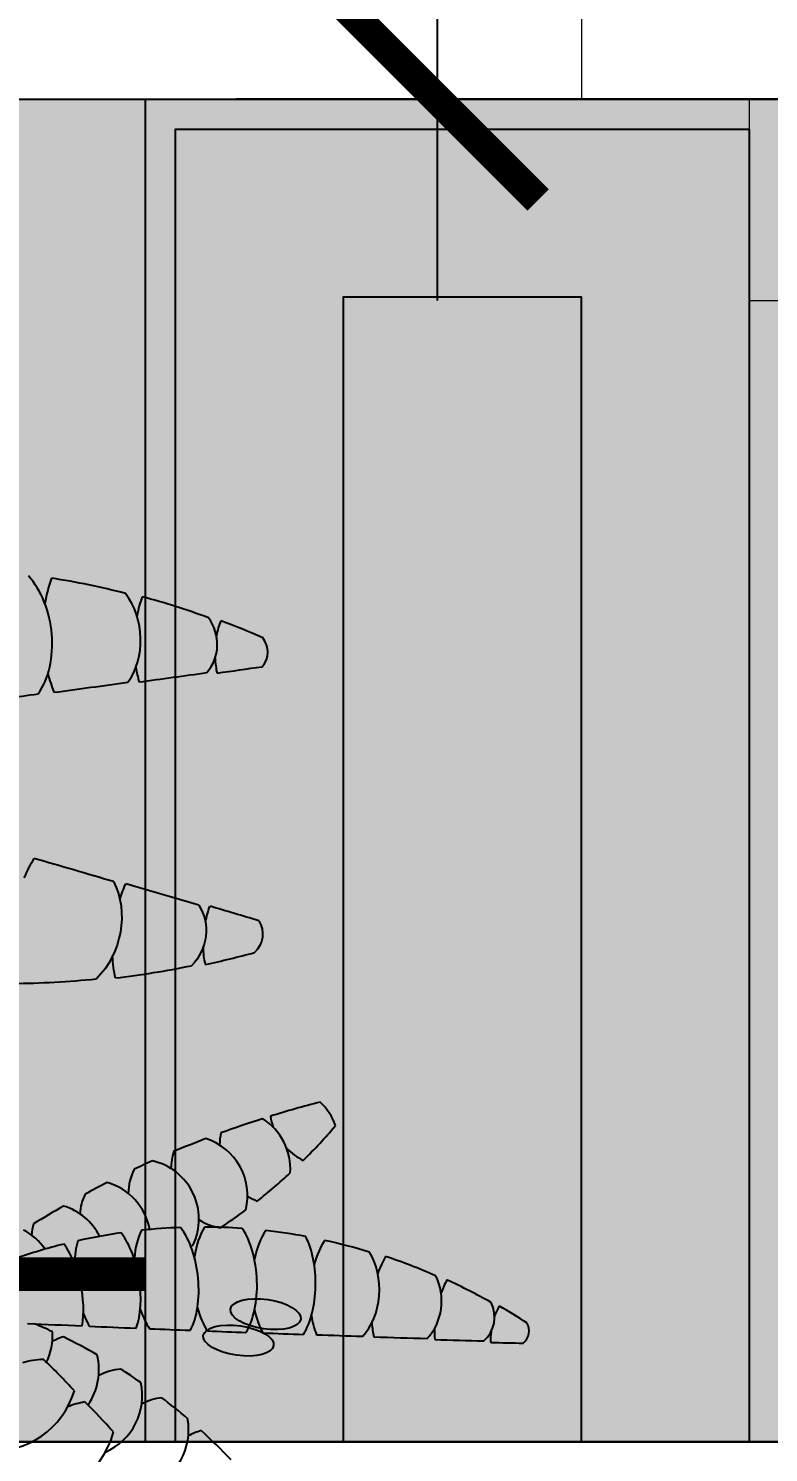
# Model space of a CAD drawing. Header units: millimetres. Extents: x -343543 to 400519, y -115663 to 104219.
# Drawn here: x -240618.7 to -240398.3, y 14711.9 to 15136.1 of the extents above; entities that cross this region are included whole.
import ezdxf

# ---------------------------------------------------------------- set-up
doc = ezdxf.new("R2010")
doc.units = ezdxf.units.MM
doc.linetypes.add('HIDDEN2', pattern=[0.1875, 0.125, -0.0625])
doc.layers.get('0').update_dxf_attribs({"color": 231, "lineweight": 0})
doc.layers.get('DefPoints').update_dxf_attribs({"color": 191})
for name, color, linetype, lineweight in [('A-CLNG', 157, 'Continuous', 25), ('A-PATT', 252, 'Continuous', 9), ('A-SYMBOLS', 10, 'Continuous', 13), ('fix lighting', 2, 'Continuous', 5), ('SME-E-LTG-DIM', 55, 'Continuous', 18), ('XREF MAT BANG TUONG XAY$0$01.Xref _MB T1$0$A-WALL-INT', 8, 'Continuous', 9)]:
    doc.layers.add(name, color=color, linetype=linetype, lineweight=lineweight)
for name, color, linetype in [('XREF MAT BANG NOI THAT$0$A-PATT', 8, 'Continuous'), ('XREF MAT BANG NOI THAT$0$FF-Plants', 8, 'Continuous'), ('XREF MAT BANG TUONG XAY$0$A-FNSH', 8, 'Continuous'), ('XREF MAT BANG TUONG XAY$0$A-FURN', 8, 'Continuous')]:
    doc.layers.add(name, color=color, linetype=linetype)
doc.styles.add('SM-DIMTEXT', font='SME.shx', dxfattribs={"width": 0.7})
doc.dimstyles.new('SDIM-100', dxfattribs={"dimscale": 100, "dimtxt": 2, "dimasz": 0.6, "dimexe": 0.6, "dimexo": 0.2, "dimgap": 0.5, "dimtad": 1, "dimdec": 0, "dimzin": 12, "dimtxsty": 'SM-DIMTEXT', "dimblk": 'ARCHTICK', "dimblk1": 'ARCHTICK', "dimblk2": 'ARCHTICK', "dimcen": 0.12, "dimdle": 0.6, "dimclrd": 7, "dimclre": 8, "dimadec": 0, "dimazin": 3, "dimtfac": 2, "dimtix": 1, "dimtmove": 1, "dimatfit": 3, "dimfxl": 1, "dimtzin": 0, "dimarcsym": 1})

# ---------------------------------------------------------------- blocks, each defined once
blk = doc.blocks.new('XREF MAT BANG NOI THAT$0$YLD.Studio-03-28')
at = {"layer": 'XREF MAT BANG NOI THAT$0$FF-Plants', "color": 8}
for centre, major_axis, ratio, start_param, end_param in [((-167.93, 314.89), (-4.41, 4.15), 0.874189, -0.631907, 0.605204), ((-3805.39, -4820.75), (3697.77, 5097.06), 1, 0.010517, 0.012058), ((-17.16, 382.24), (160.18, 56.52), 1, 3.202232, 3.258797), ((-167.93, 314.89), (7.33, 7.53), 0.490947, -1.435337, -1.122828), ((-158.94, 303.71), (-1.27, 9.62), 0.959793, -0.027203, 1.298202), ((-3804.47, -4821.9), (-5351.81, 3318.39), 1, 4.647902, 4.650212), ((-167.93, 314.89), (7.33, 7.53), 0.490947, 4.036545, 4.390012), ((-16.24, 381.09), (-165.27, 39.2), 1, 0.696456, 0.783287), ((-146.73, 290.5), (8.37, 11.22), 0.800189, 0.718999, 2.201301), ((-158.94, 303.71), (11.45, 11.76), 0.490947, -1.242361, -1.031338), ((-3803.62, -4822.84), (-5285.14, 3423.57), 1, 4.664988, 4.667502), ((97.05, 330.83), (-24.91, 175.59), 1, 1.600203, 1.670446), ((-158.94, 303.71), (11.45, 11.76), 0.490947, 4.082683, 4.366363), ((-146.73, 290.5), (12.65, 14.6), 0.490947, -1.176481, -0.937354), ((-57.01, 276.13), (17.51, 5.3), 1, 1.041301, 2.442574), ((-15.39, 380.15), (163.44, 46.24), 1, 3.430249, 3.524537), ((-133.26, 277.48), (9.71, 13.37), 0.671515, 0.638476, 2.368728), ((-3802.7, -4823.64), (3748.2, 5060.09), 1, 0.012815, 0.015), ((-69.5, 305.96), (12.94, 12.94), 1, 3.610658, 3.836879), ((-120.03, 266.01), (10.87, 15.97), 0.490947, 0.678699, 2.38936), ((-133.26, 277.48), (11.78, 15.31), 0.490947, -1.152148, -0.795463), ((-3802.7, -4823.64), (3746.64, 5061.25), 1, 0.009963, 0.011888), ((-99.39, 272.52), (-7.85, 7.1), 0.416275, 3.141593, 9.424778), ((97.05, 330.83), (-125.41, 125.41), 1, 1.0565, 1.112329), ((-36.53, 255.61), (24.13, 6.93), 1, 0.525946, 2.02247), ((-146.73, 290.5), (12.65, 14.6), 0.490947, 3.989504, 4.318421), ((-110.5, 270.5), (-7.85, 7.1), 0.416275, 3.141593, 9.424778), ((-51.24, 259.94), (17.6, 4.98), 1, 1.11615, 2.491989), ((-14.47, 379.35), (-167.56, 27.83), 1, 0.84524, 0.926651), ((-106.15, 255.33), (9.92, 16.57), 0.490947, 0.603982, 2.465473), ((-120.03, 266.01), (10.87, 15.97), 0.490947, -1.152148, -0.707001), ((-3802.7, -4823.64), (-5699.58, 2677.37), 1, 4.521646, 4.52347), ((-62.76, 290.25), (18.23, 1.57), 1, 4.16472, 4.507719), ((125, 298.86), (169.97, 59.18), 1, 2.943454, 3.012207), ((-133.26, 277.48), (11.78, 15.31), 0.490947, 3.847362, 4.32554), ((-106.15, 255.33), (9.92, 16.57), 0.490947, -1.152148, -0.692206), ((97.05, 330.83), (165.49, 63.78), 1, 3.144178, 3.184993), ((-44.88, 246.33), (17.75, 4.44), 1, 1.692739, 2.549569), ((-34.53, 238.25), (24.11, 6.98), 1, 0.623023, 1.976347), ((-91.67, 245.47), (8.94, 17.12), 0.490947, 0.614903, 2.459294), ((-3802.7, -4823.64), (-5360.71, 3303.99), 1, 4.632097, 4.634029), ((-57.01, 276.13), (12.94, 12.94), 1, 3.443401, 3.816748), ((-41.03, 285.06), (17.75, 17.75), 1, 3.51061, 3.720912), ((-14.47, 379.35), (-155.63, 68.05), 1, 1.208042, 1.278992), ((-120.03, 266.01), (10.87, 15.97), 0.490947, 3.753714, 4.32554), ((-91.67, 245.47), (8.94, 17.12), 0.490947, -1.152148, -0.763559), ((127.6, 283.85), (176.15, 36.91), 1, 3.081133, 3.153915), ((-76.64, 236.47), (7.93, 17.61), 0.490947, 0.701694, 2.380415), ((-3802.7, -4823.64), (-5126.91, 3656.28), 1, 4.696406, 4.698617), ((97.05, 330.83), (166.05, 62.3), 1, 3.239772, 3.303996), ((-14.47, 379.35), (138.98, 97.66), 1, 3.437173, 3.503321), ((-106.15, 255.33), (9.92, 16.57), 0.490947, 3.728869, 4.32554), ((-61.12, 228.36), (6.89, 18.04), 0.490947, 0.844988, 2.249936), ((-76.64, 236.47), (7.93, 17.61), 0.490947, -1.152148, -0.911655), ((-3802.7, -4823.64), (3939.99, 4912.23), 1, 0.037597, 0.040172), ((-51.24, 259.94), (12.94, 12.94), 1, 3.621671, 3.816748), ((-39.12, 230.15), (17.91, 3.74), 1, 1.89308, 2.40635), ((-35.43, 264.12), (-23.07, 1.39), 1, 1.051839, 1.328745), ((-114.8, 77.71), (158.16, 43.13), 1, 1.492263, 1.578396), ((-160.74, 229.8), (12.57, 12.57), 1, 5.680202, 6.026293), ((-125.98, 228.84), (17.08, 4.94), 1, 2.204083, 3.274454), ((-114.8, 77.71), (161.68, 27.08), 1, 1.480864, 1.559591), ((-111.01, 228.25), (17.08, 4.93), 1, 2.024853, 3.533691), ((-141.91, 231.11), (12.57, 12.57), 1, 5.915152, 6.098959), ((-114.8, 77.71), (-163.94, 0.05), 1, 4.705661, 4.762338), ((-125.98, 228.84), (-12.57, 12.57), 1, 4.344355, 4.730658), ((-95.08, 225.98), (17.1, 4.88), 1, 1.825605, 3.619336), ((-114.8, 77.71), (-163.91, 2.86), 0.999998, 4.659635, 4.664546), ((97.05, 330.83), (-101.46, 145.46), 1, 1.503452, 1.53593), ((-141.91, 231.11), (17.04, 5.05), 1, 2.602097, 3.077178), ((-14.47, 379.35), (-169.58, 9.68), 1, 1.073324, 1.14211), ((-91.67, 245.47), (8.94, 17.12), 0.490947, 3.785606, 4.32554), ((-79.67, 223.11), (17.07, 4.96), 1, 2.442404, 3.561484), ((-55.75, 518.68), (-309.33, 1.14), 1, 1.233335, 1.283195), ((-160.74, 229.8), (12.57, 12.57), 1, 5.066836, 5.260238), ((-14.47, 379.35), (161.01, 54.1), 1, 3.938294, 4.015798), ((-76.64, 236.47), (7.93, 17.61), 0.490947, 3.914322, 4.32554), ((-55.75, 518.68), (304.85, 52.5), 1, 4.258408, 4.300752), ((-141.91, 231.11), (12.57, 12.57), 1, 4.691759, 4.895835), ((-64.79, 221.43), (17.1, 4.87), 1, 2.737371, 3.549404), ((-55.75, 518.68), (218.73, 218.73), 1, 3.701511, 3.734949), ((-125.98, 228.84), (-12.57, 12.57), 1, 3.037108, 3.325039), ((-111.01, 228.25), (17.18, 4.57), 1, -1.309181, -0.889153), ((-14.47, 379.35), (168.73, 19.57), 1, 4.249273, 4.338395), ((-49.05, 218.03), (12.57, 12.57), 1, 2.371043, 2.858653), ((-55.75, 518.68), (86.22, 297.08), 1, 3.254285, 3.273493), ((-95.08, 225.98), (12.57, 12.57), 1, 4.474951, 4.815659), ((-55.75, 518.68), (-309.08, 12.59), 1, 1.49001, 1.514148), ((-55.75, 518.68), (72.56, 300.7), 1, 3.304557, 3.338343), ((-79.67, 223.11), (12.57, 12.57), 1, 4.633718, 4.82376), ((-252.68, -71.77), (187.37, 187.37), 1, 0.403099, 0.459664), ((7404.17, 6422.59), (-6352.26, 7493.3), 1, 1.55729, 1.558831), ((-250.78, -73.07), (261.79, 41), 1, 0.939147, 1.025978), ((7406.07, 6421.3), (7719.22, 6075.73), 1, 3.166088, 3.168398), ((-249.22, -74.28), (240.39, 111.48), 1, 0.552036, 0.646324), ((7407.63, 6420.08), (8439.57, 5027.37), 1, 3.298149, 3.300663), ((-214.12, 102.47), (-7.06, 4.74), 0.874189, -0.631907, 0.605204), ((-4076.43, -7844.51), (-8058.88, 3635.95), 1, 4.682984, 4.684525), ((-20.7, 230.29), (-231.06, 59.01), 1, 0.81374, 0.870305), ((-199.1, 89.05), (-3.96, 13.04), 0.959793, -0.027203, 1.298202), ((-214.12, 102.47), (8.43, 12.11), 0.490947, -1.435337, -1.122828), ((-4074.9, -7845.89), (4068.89, 7849.19), 1, 0.022593, 0.024903), ((-214.12, 102.47), (8.43, 12.11), 0.490947, 4.036545, 4.390012), ((-179.16, 73.54), (9.02, 17.45), 0.800189, 0.718999, 2.201301), ((-199.1, 89.05), (13.17, 18.92), 0.490947, -1.242361, -1.031338), ((-4073.5, -7847), (4073.7, 7846.7), 1, 0.020515, 0.023029), ((-19.16, 228.9), (226.43, 74.85), 1, 3.449787, 3.536618), ((-179.16, 73.54), (14.17, 23.12), 0.490947, -1.176481, -0.937354), ((-199.1, 89.05), (13.17, 18.92), 0.490947, 4.082683, 4.366363), ((-157.53, 58.59), (10.38, 20.74), 0.671515, 0.638476, 2.368728), ((-4072.05, -7847.89), (4291.59, 7729.68), 1, 0.045968, 0.048152), ((-17.77, 227.8), (219.55, 93.13), 1, 3.468642, 3.56293), ((-179.16, 73.54), (14.17, 23.12), 0.490947, 3.989504, 4.318421)]:
    blk.add_ellipse(centre, major_axis=major_axis, ratio=ratio, start_param=start_param, end_param=end_param, dxfattribs=at)
at = {"layer": 'XREF MAT BANG NOI THAT$0$FF-Plants', "color": 8, "extrusion": (0, 0, -1)}
for centre, major_axis, ratio, start_param, end_param in [((-165.32, 170.56), (-6.97, 6.38), 0.874189, -0.631907, 0.605204), ((-165.32, 170.56), (10.87, 12.27), 0.490947, 0.894952, 1.248419), ((-146.89, 157.86), (-15.12, 0.86), 0.959793, -0.027203, 1.298202), ((-165.32, 170.56), (10.87, 12.27), 0.490947, 1.706256, 2.018765), ((-146.89, 157.86), (16.98, 19.18), 0.490947, 0.941091, 1.224771), ((-124.93, 140.4), (16.48, 14.31), 0.800189, 3.860592, 5.342894), ((-146.89, 157.86), (16.98, 19.18), 0.490947, 1.899231, 2.110255), ((-124.93, 140.4), (21.25, 21.36), 0.490947, 1.965112, 2.204238)]:
    blk.add_ellipse(centre, major_axis=major_axis, ratio=ratio, start_param=start_param, end_param=end_param, dxfattribs=at)
blk = doc.blocks.new('XREF MAT BANG NOI THAT')
at = {"layer": 'XREF MAT BANG NOI THAT$0$A-PATT'}
h = blk.add_hatch(dxfattribs=at)
h.set_pattern_fill('CROSS', color=8, scale=5)
h.paths.add_polyline_path([(17730, 15115), (22270.01, 15115), (22270.01, 14715), (17730, 14715)])
at = {"color": 8}
for points in [[(17600, 15565), (22400, 15565), (22400, 15115), (17600, 15115)], [(17730, 15115), (22270.01, 15115), (22270.01, 14715), (17730, 14715)]]:
    blk.add_lwpolyline(points, close=True, dxfattribs=at)
at = {"color": 8, "rotation": 213.9419082109779}
blk.add_blockref('XREF MAT BANG NOI THAT$0$YLD.Studio-03-28', (22063.23, 14915.79), dxfattribs=at)
blk = doc.blocks.new('01.Xref _MB T1')
at = {"layer": 'XREF MAT BANG TUONG XAY$0$01.Xref _MB T1$0$A-WALL-INT', "color": 8}
for points in [[(22450.00407, 15115.0002), (22270.00407, 15115.0002), (22270.00407, 14715.0002)], [(22450.00407, 15106.0002), (22279.00407, 15106.0002), (22279.00407, 14715.0002)]]:
    blk.add_lwpolyline(points, dxfattribs=at)
blk.add_lwpolyline([(22450.00407, 15115.0002), (22450.00407, 15055.0002), (22470.00407, 15055.0002), (22470.00407, 15115.0002)], close=True, dxfattribs=at)
at = {"layer": 'XREF MAT BANG TUONG XAY$0$A-FNSH', "color": 8, "elevation": 0}
blk.add_lwpolyline([(17729.99734, 15115.0002), (22270.01323, 15115.0002), (22270.01323, 14715.0002), (17729.99734, 14715.0002)], close=True, dxfattribs=at)
blk.add_lwpolyline([(20000.00534, 14715), (24084.99201, 14714.99991), (24084.99201, 14589.99991), (23920.00144, 14589.99991), (23919.99295, 12469.99987), (23795.00988, 12470.00001), (23795.01837, 14284.99953), (23680.01114, 14284.99599), (23680.00176, 14590), (20000.00529, 14590)], dxfattribs=at)
at = {"layer": 'XREF MAT BANG TUONG XAY$0$A-FURN', "color": 8}
for points in [[(22450.00407, 15106.0002), (22279.00407, 15106.0002), (22279.00407, 14715.0002)], [(22450.00407, 15106.0002), (22450.00406, 14714.99995)], [(22400.00406, 14714.99995), (22400.00407, 15056.0002), (22329.00407, 15056.0002), (22329.00407, 14715.0002)]]:
    blk.add_lwpolyline(points, dxfattribs=at)
at = {"layer": 'A-PATT', "color": 8}
blk.add_blockref('XREF MAT BANG NOI THAT', (0, 0), dxfattribs=at)
blk = doc.blocks.new('_ArchTick')
at = {"color": 0, "linetype": 'ByBlock', "const_width": 0.15}
blk.add_lwpolyline([(-0.5, -0.5), (0.5, 0.5)], dxfattribs=at)
blk = doc.blocks.new('*D1157')
at = {"layer": 'DefPoints', "color": 0, "transparency": 16777216}
for p in [(-240496.88, 19085), (-239261.53, 19085, 0), (-239261.53, 15115)]:
    blk.add_point(p, dxfattribs=at)
at = {"layer": 'SME-E-LTG-DIM', "color": 7, "lineweight": -2, "transparency": 16777216}
blk.add_line((-240496.88, 15055), (-240496.88, 19145), dxfattribs=at)
at = {"layer": 'SME-E-LTG-DIM', "color": 8, "lineweight": -2, "transparency": 16777216}
for p, q in [((-239281.53, 19085), (-240556.88, 19085)), ((-239281.53, 15115), (-240556.88, 15115))]:
    blk.add_line(p, q, dxfattribs=at)
at = {"layer": 'SME-E-LTG-DIM', "color": 7, "lineweight": -2, "transparency": 16777216, "xscale": 60, "yscale": 60, "zscale": 60}
for p, rotation in [((-240496.88, 19085), 90), ((-240496.88, 15115), 270)]:
    blk.add_blockref('_ArchTick', p, dxfattribs=dict(at, rotation=rotation))
at = {"layer": 'SME-E-LTG-DIM', "color": 0, "transparency": 16777216, "insert": (-240621.88, 17100), "char_height": 150, "attachment_point": 5, "rotation": 90, "style": 'SM-DIMTEXT'}
blk.add_mtext('3970', dxfattribs=at)

msp = doc.modelspace()

# ---------------------------------------------------------------- block references
at = {"layer": 'A-SYMBOLS'}
msp.add_blockref('01.Xref _MB T1', (-262854.02, 0), dxfattribs=at)

# ---------------------------------------------------------------- next in the draw order: hatches: boundary and pattern name
at = {"layer": 'A-PATT'}
h = msp.add_hatch(dxfattribs=at)
h.set_pattern_fill('DOTS', color=256, scale=25)
h.set_pattern_definition([(0, (-262854.025, -1e-05), (19.84375, 39.6875), [0, -39.6875])])
h.paths.add_polyline_path([(-248629.03, 19175), (-246774.03, 19175), (-246774.03, 15115), (-238934.01, 15115), (-238934.01, 19175), (-237079.02, 19175), (-237079.03, 14715), (-248629.02, 14714.99)])
h.paths.add_polyline_path([(-246444.03, 19385), (-239264.01, 19385), (-239264.01, 19085), (-246444.03, 19085)])

# ---------------------------------------------------------------- next in the draw order: linework, layer by layer
at = {"layer": 'A-CLNG', "color": 251}
msp.add_lwpolyline([(-248629.03, 19175), (-246774.03, 19175), (-246774.03, 15115), (-238934.01, 15115), (-238934.01, 19175), (-237079.02, 19175), (-237079.03, 14715), (-248629.02, 14714.99)], close=True, dxfattribs=at)
at = {"layer": 'A-CLNG', "color": 251, "elevation": 0}
msp.add_lwpolyline([(-246774.03, 15115), (-238934.01, 15115), (-238934.01, 19085), (-246774.03, 19085)], close=True, dxfattribs=at)
at = {"layer": 'fix lighting', "linetype": 'HIDDEN2', "const_width": 10}
msp.add_lwpolyline([(-245124.03, 14765), (-240584.01, 14765)], dxfattribs=at)

# ---------------------------------------------------------------- next in the draw order: dimensions: what is measured, and where the dimension line sits
at = {"layer": 'SME-E-LTG-DIM'}
dim = msp.add_linear_dim(base=(-240496.88, 19085), p1=(-239261.53, 15115), p2=(-239261.53, 19085, 0), angle=90, dimstyle='SDIM-100', override={"dimtxt": 1.5, "dimtfill": 0}, dxfattribs=at)
dim.commit()
dim.dimension.update_dxf_attribs({"geometry": '*D1157', "text_midpoint": (-240621.88, 17100)})

doc.saveas('drawing.dxf')
